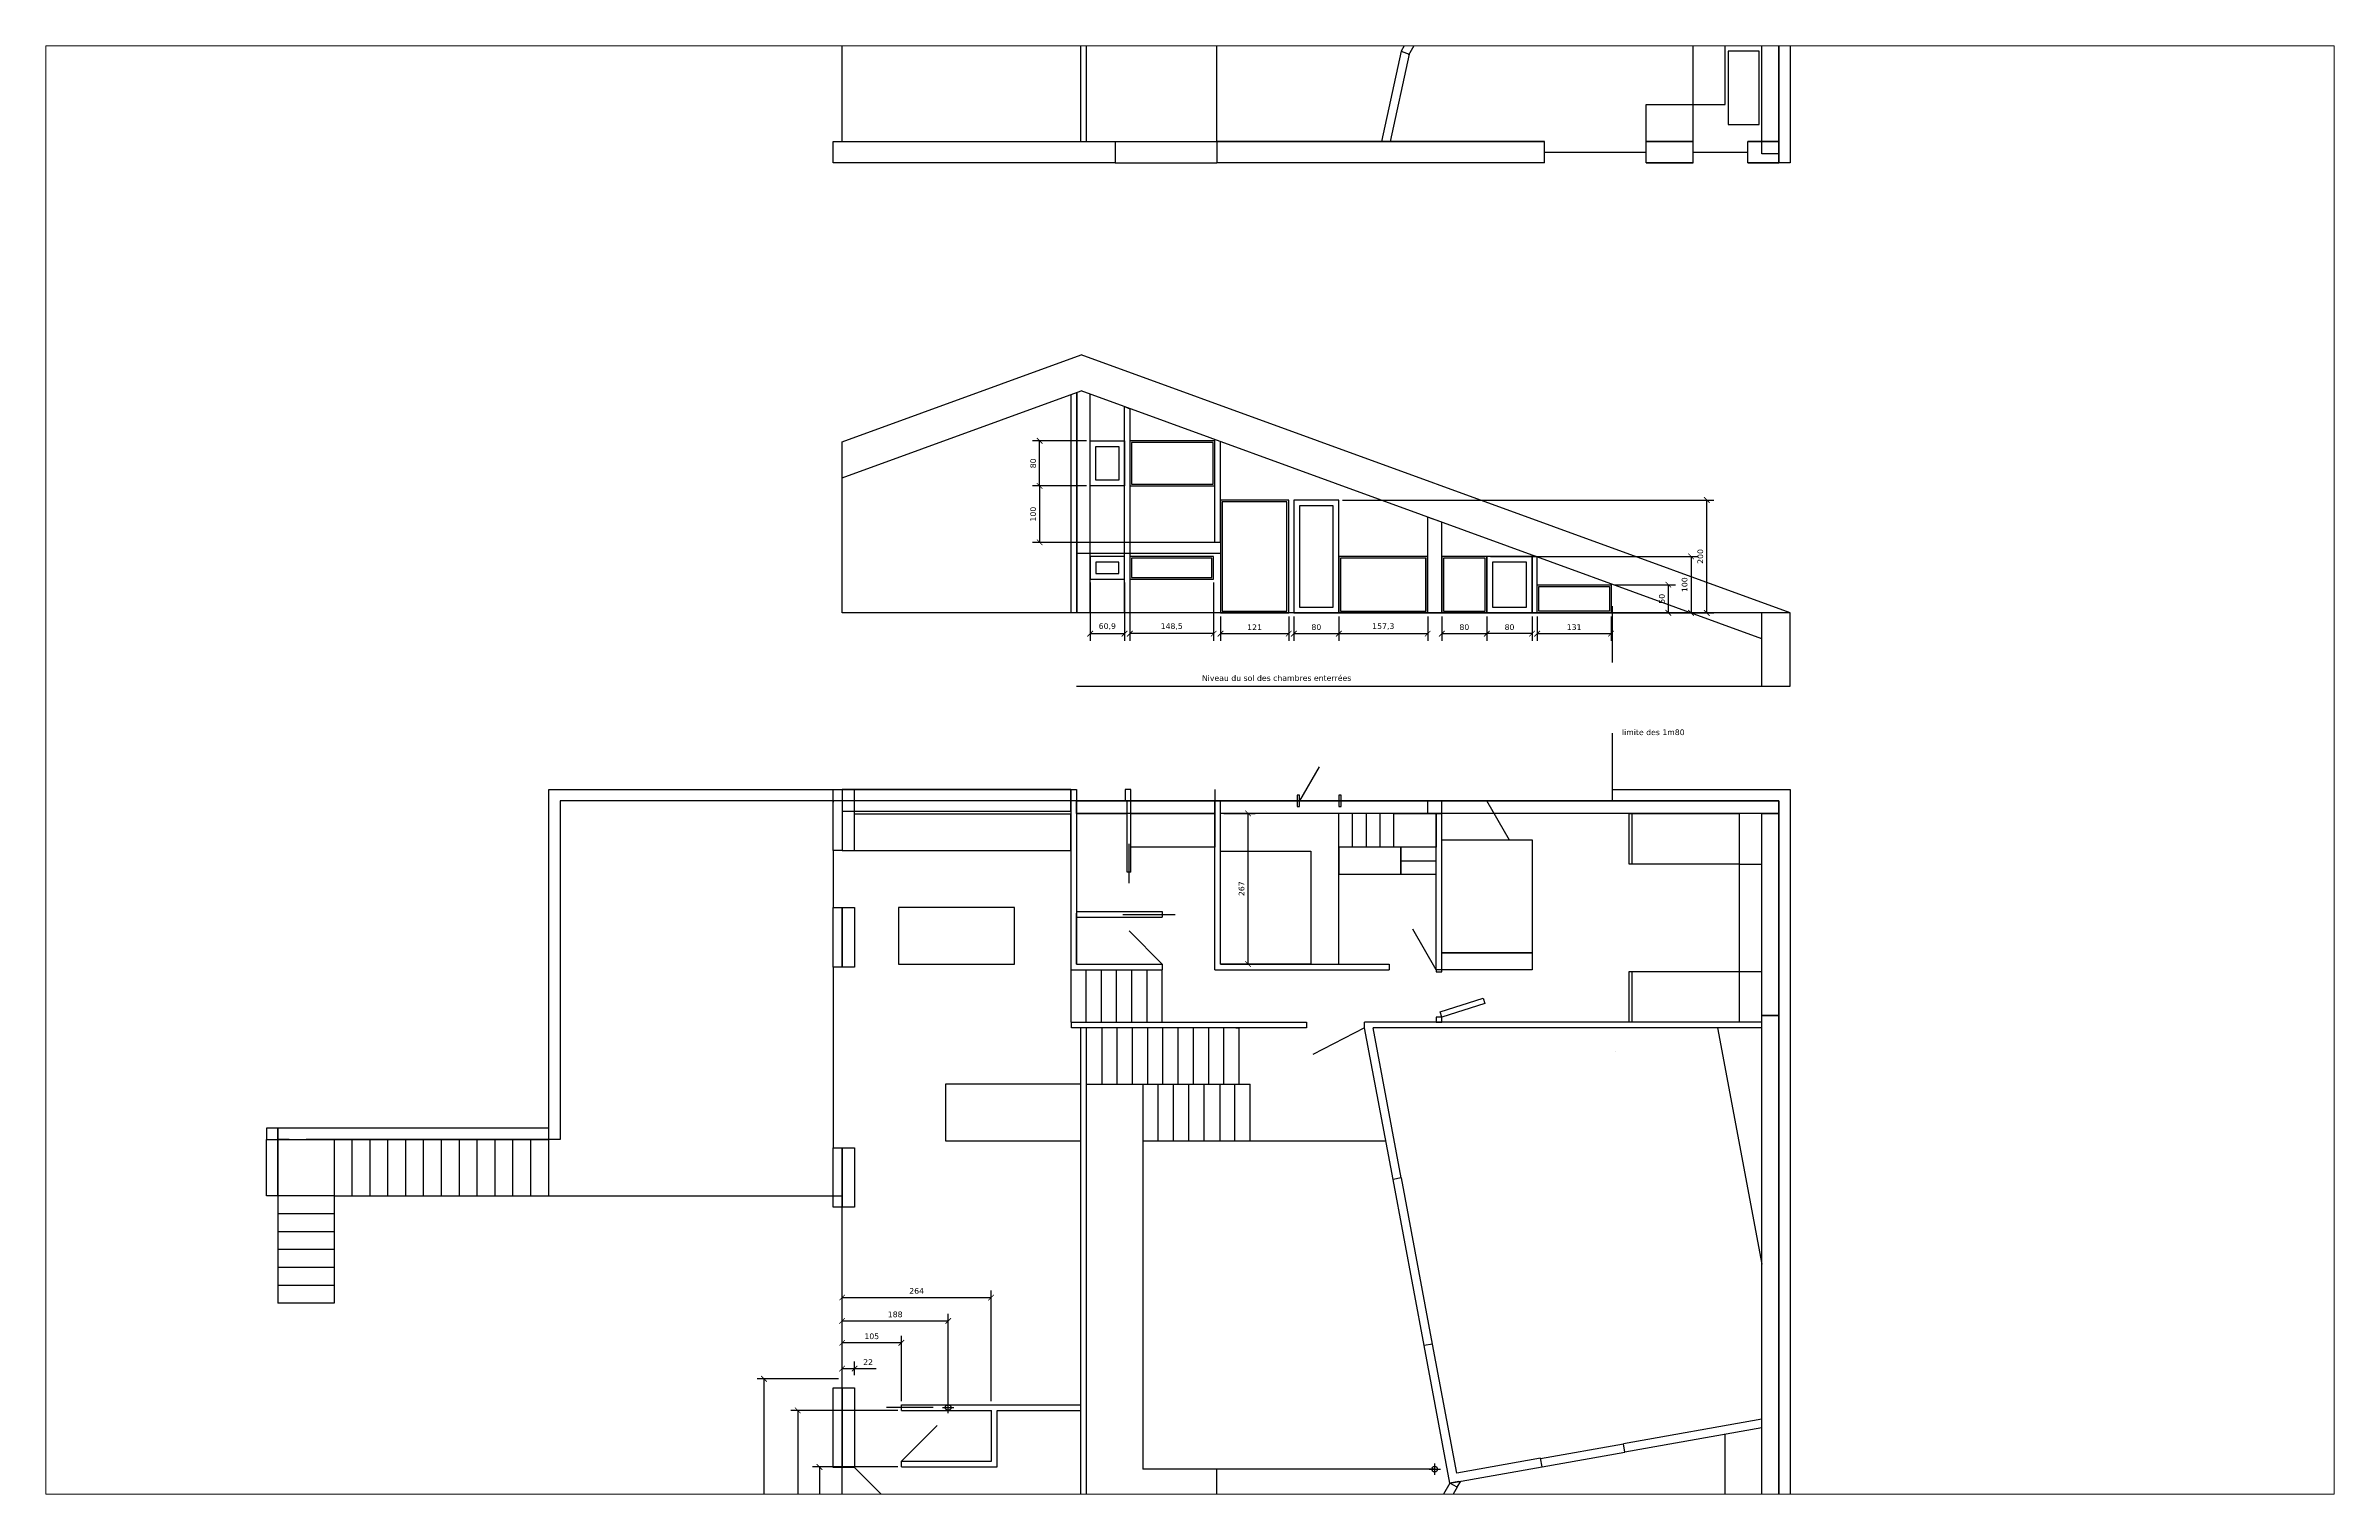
# Paper-space layout 'facade-ouest' of a CAD drawing. Header units: centimetres. Extents: x -73 to 333, y -23 to 233.
# The model-space entities are those that its viewports show. They can reach past a viewport. Long polylines and large blocks are cut down to what shows.
import ezdxf

# ---------------------------------------------------------------- set-up
doc = ezdxf.new("R2010")
doc.units = ezdxf.units.CM
doc.header["$PDMODE"] = 34
doc.header["$PDSIZE"] = 100
doc.linetypes.add('DOT2', pattern=[0.125, 0, -0.125])
for name, color, linetype in [('A-Roof', 2, 'Continuous'), ('A-terrasse-exterieur', 36, 'Continuous'), ('A-Wall', 30, 'Continuous'), ('AC-Calcul ratios', 4, 'Continuous'), ('Dimensions', 6, 'Continuous'), ('I-Cloison', 11, 'Continuous'), ('I-STAIRS', 44, 'Continuous'), ('IS-Ouate', 253, 'Continuous'), ('Isolant pourtour radier', 36, 'Continuous'), ('lignes-symbolique', 51, 'DOT2'), ('Mobilier PMR', 201, 'Continuous'), ('Mur de soutenement', 1, 'Continuous'), ('Portes', 3, 'Continuous'), ('Title Block', 250, 'Continuous')]:
    doc.layers.add(name, color=color, linetype=linetype)
doc.styles.add('Seb', font='Verdana.ttf')
doc.dimstyles.new('d', dxfattribs={"dimtxt": 1, "dimasz": 1, "dimexe": 1.25, "dimexo": 0.625, "dimtad": 1, "dimdec": 1, "dimlfac": 0.1, "dimtxsty": 'Seb', "dimblk": 'ARCHTICK', "dimblk1": 'ARCHTICK', "dimblk2": 'ARCHTICK', "dimcen": 2.5, "dimclrd": 256, "dimclre": 256, "dimadec": 0, "dimazin": 0, "dimtfac": 1, "dimtdec": 1, "dimtmove": 0, "dimatfit": 3, "dimldrblk": 'ARCHTICK', "dimfxl": 1, "dimlwd": -1, "dimlwe": -1, "dimarcsym": 0})

# ---------------------------------------------------------------- blocks, each defined once
blk = doc.blocks.new('_ArchTick')
at = {"color": 0, "linetype": 'ByBlock', "const_width": 0.15}
blk.add_lwpolyline([(-0.5, -0.5), (0.5, 0.5)], dxfattribs=at)
blk = doc.blocks.new('*D2772')
at = {"layer": 'Defpoints', "color": 0, "transparency": 16777216}
for p in [(750498, 79675), (751708, 79675), (751708, 79307)]:
    blk.add_point(p, dxfattribs=at)
at = {"layer": 'Dimensions', "transparency": 16777216}
for p, q in [((750498, 79612), (750498, 79182)), ((751708, 79612), (751708, 79182)), ((750498, 79307), (751708, 79307))]:
    blk.add_line(p, q, dxfattribs=at)
at = {"layer": 'Dimensions', "transparency": 16777216, "xscale": 100, "yscale": 100, "zscale": 100, "rotation": 180}
blk.add_blockref('_ArchTick', (750498, 79307), dxfattribs=at)
at = {"layer": 'Dimensions', "transparency": 16777216, "xscale": 100, "yscale": 100, "zscale": 100}
blk.add_blockref('_ArchTick', (751708, 79307), dxfattribs=at)
at = {"layer": 'Dimensions', "color": 0, "transparency": 16777216, "insert": (751103, 79420), "char_height": 100, "attachment_point": 5, "style": 'Seb'}
blk.add_mtext('121', dxfattribs=at)
blk = doc.blocks.new('*D2773')
at = {"layer": 'Defpoints', "color": 0, "transparency": 16777216}
for p in [(751798, 79675), (752598, 79675), (752598, 79307)]:
    blk.add_point(p, dxfattribs=at)
at = {"layer": 'Dimensions', "transparency": 16777216}
for p, q in [((751798, 79612), (751798, 79182)), ((752598, 79612), (752598, 79182)), ((751798, 79307), (752598, 79307))]:
    blk.add_line(p, q, dxfattribs=at)
at = {"layer": 'Dimensions', "transparency": 16777216, "xscale": 100, "yscale": 100, "zscale": 100, "rotation": 180}
blk.add_blockref('_ArchTick', (751798, 79307), dxfattribs=at)
at = {"layer": 'Dimensions', "transparency": 16777216, "xscale": 100, "yscale": 100, "zscale": 100}
blk.add_blockref('_ArchTick', (752598, 79307), dxfattribs=at)
at = {"layer": 'Dimensions', "color": 0, "transparency": 16777216, "insert": (752198, 79422), "char_height": 100, "attachment_point": 5, "style": 'Seb'}
blk.add_mtext('80', dxfattribs=at)
blk = doc.blocks.new('*D2774')
at = {"layer": 'Defpoints', "color": 0, "transparency": 16777216}
for p in [(752598, 79675), (754171, 79675), (754171, 79307)]:
    blk.add_point(p, dxfattribs=at)
at = {"layer": 'Dimensions', "transparency": 16777216}
for p, q in [((752598, 79612), (752598, 79182)), ((754171, 79612), (754171, 79182)), ((752598, 79307), (754171, 79307))]:
    blk.add_line(p, q, dxfattribs=at)
at = {"layer": 'Dimensions', "transparency": 16777216, "xscale": 100, "yscale": 100, "zscale": 100, "rotation": 180}
blk.add_blockref('_ArchTick', (752598, 79307), dxfattribs=at)
at = {"layer": 'Dimensions', "transparency": 16777216, "xscale": 100, "yscale": 100, "zscale": 100}
blk.add_blockref('_ArchTick', (754171, 79307), dxfattribs=at)
at = {"layer": 'Dimensions', "color": 0, "transparency": 16777216, "insert": (753384, 79433), "char_height": 100, "attachment_point": 5, "style": 'Seb'}
blk.add_mtext('157,3', dxfattribs=at)
blk = doc.blocks.new('*D2775')
at = {"layer": 'Defpoints', "color": 0, "transparency": 16777216}
for p in [(756111, 79675), (757421, 79675), (757421, 79307)]:
    blk.add_point(p, dxfattribs=at)
at = {"layer": 'Dimensions', "transparency": 16777216}
for p, q in [((756111, 79612), (756111, 79182)), ((757421, 79612), (757421, 79182)), ((756111, 79307), (757421, 79307))]:
    blk.add_line(p, q, dxfattribs=at)
at = {"layer": 'Dimensions', "transparency": 16777216, "xscale": 100, "yscale": 100, "zscale": 100, "rotation": 180}
blk.add_blockref('_ArchTick', (756111, 79307), dxfattribs=at)
at = {"layer": 'Dimensions', "transparency": 16777216, "xscale": 100, "yscale": 100, "zscale": 100}
blk.add_blockref('_ArchTick', (757421, 79307), dxfattribs=at)
at = {"layer": 'Dimensions', "color": 0, "transparency": 16777216, "insert": (756766, 79422), "char_height": 100, "attachment_point": 5, "style": 'Seb'}
blk.add_mtext('131', dxfattribs=at)
blk = doc.blocks.new('*D2776')
at = {"layer": 'Defpoints', "color": 0, "transparency": 16777216}
for p in [(752598, 81675), (759118, 81675), (752598, 79675)]:
    blk.add_point(p, dxfattribs=at)
at = {"layer": 'Dimensions', "transparency": 16777216}
for p, q in [((752660, 81675), (759243, 81675)), ((759118, 79675), (759118, 81675)), ((752660, 79675), (759243, 79675))]:
    blk.add_line(p, q, dxfattribs=at)
at = {"layer": 'Dimensions', "transparency": 16777216, "xscale": 100, "yscale": 100, "zscale": 100}
for p, rotation in [((759118, 81675), 90), ((759118, 79675), 270)]:
    blk.add_blockref('_ArchTick', p, dxfattribs=dict(at, rotation=rotation))
at = {"layer": 'Dimensions', "color": 0, "transparency": 16777216, "insert": (759003, 80675), "char_height": 100, "attachment_point": 5, "rotation": 90, "style": 'Seb'}
blk.add_mtext('200', dxfattribs=at)
blk = doc.blocks.new('*D2777')
at = {"layer": 'Defpoints', "color": 0, "transparency": 16777216}
for p in [(755221, 80675), (756021, 79675), (758839, 79675)]:
    blk.add_point(p, dxfattribs=at)
at = {"layer": 'Dimensions', "transparency": 16777216}
for p, q in [((755283, 80675), (758964, 80675)), ((758839, 80675), (758839, 79675)), ((756083, 79675), (758964, 79675))]:
    blk.add_line(p, q, dxfattribs=at)
at = {"layer": 'Dimensions', "transparency": 16777216, "xscale": 100, "yscale": 100, "zscale": 100}
for p, rotation in [((758839, 80675), 90), ((758839, 79675), 270)]:
    blk.add_blockref('_ArchTick', p, dxfattribs=dict(at, rotation=rotation))
at = {"layer": 'Dimensions', "color": 0, "transparency": 16777216, "insert": (758725, 80175), "char_height": 100, "attachment_point": 5, "rotation": 90, "style": 'Seb'}
blk.add_mtext('100', dxfattribs=at)
blk = doc.blocks.new('*D2778')
at = {"layer": 'Defpoints', "color": 0, "transparency": 16777216}
for p in [(757421, 80175), (757421, 79675), (758436, 79675)]:
    blk.add_point(p, dxfattribs=at)
at = {"layer": 'Dimensions', "transparency": 16777216}
for p, q in [((757483, 80175), (758561, 80175)), ((758436, 80175), (758436, 79675)), ((757483, 79675), (758561, 79675))]:
    blk.add_line(p, q, dxfattribs=at)
at = {"layer": 'Dimensions', "transparency": 16777216, "xscale": 100, "yscale": 100, "zscale": 100}
for p, rotation in [((758436, 80175), 90), ((758436, 79675), 270)]:
    blk.add_blockref('_ArchTick', p, dxfattribs=dict(at, rotation=rotation))
at = {"layer": 'Dimensions', "color": 0, "transparency": 16777216, "insert": (758322, 79925), "char_height": 100, "attachment_point": 5, "rotation": 90, "style": 'Seb'}
blk.add_mtext('50', dxfattribs=at)
blk = doc.blocks.new('*D2779')
at = {"layer": 'Defpoints', "color": 0, "transparency": 16777216}
for p in [(750498, 76123), (750988, 76123), (750498, 73453)]:
    blk.add_point(p, dxfattribs=at)
at = {"layer": 'Dimensions', "transparency": 16777216}
for p, q in [((750560, 76123), (751113, 76123)), ((750988, 73453), (750988, 76123)), ((750560, 73453), (751113, 73453))]:
    blk.add_line(p, q, dxfattribs=at)
at = {"layer": 'Dimensions', "transparency": 16777216, "xscale": 100, "yscale": 100, "zscale": 100}
for p, rotation in [((750988, 76123), 90), ((750988, 73453), 270)]:
    blk.add_blockref('_ArchTick', p, dxfattribs=dict(at, rotation=rotation))
at = {"layer": 'Dimensions', "color": 0, "transparency": 16777216, "insert": (750873, 74788), "char_height": 100, "attachment_point": 5, "rotation": 90, "style": 'Seb'}
blk.add_mtext('267', dxfattribs=at)
blk = doc.blocks.new('*D2780')
at = {"layer": 'Defpoints', "color": 0, "transparency": 16777216}
for p in [(748893, 80275), (750378, 80275), (748893, 79307)]:
    blk.add_point(p, dxfattribs=at)
at = {"layer": 'Dimensions', "transparency": 16777216}
for p, q in [((748893, 80212), (748893, 79182)), ((750378, 80212), (750378, 79182)), ((750378, 79307), (748893, 79307))]:
    blk.add_line(p, q, dxfattribs=at)
at = {"layer": 'Dimensions', "transparency": 16777216, "xscale": 100, "yscale": 100, "zscale": 100, "rotation": 180}
blk.add_blockref('_ArchTick', (748893, 79307), dxfattribs=at)
at = {"layer": 'Dimensions', "transparency": 16777216, "xscale": 100, "yscale": 100, "zscale": 100}
blk.add_blockref('_ArchTick', (750378, 79307), dxfattribs=at)
at = {"layer": 'Dimensions', "color": 0, "transparency": 16777216, "insert": (749635, 79433), "char_height": 100, "attachment_point": 5, "style": 'Seb'}
blk.add_mtext('148,5', dxfattribs=at)
blk = doc.blocks.new('*D2781')
at = {"layer": 'Defpoints', "color": 0, "transparency": 16777216}
for p in [(748189, 80275), (748798, 80275), (748798, 79307)]:
    blk.add_point(p, dxfattribs=at)
at = {"layer": 'Dimensions', "transparency": 16777216}
for p, q in [((748189, 80212), (748189, 79182)), ((748798, 80212), (748798, 79182)), ((748189, 79307), (748798, 79307))]:
    blk.add_line(p, q, dxfattribs=at)
at = {"layer": 'Dimensions', "transparency": 16777216, "xscale": 100, "yscale": 100, "zscale": 100, "rotation": 180}
blk.add_blockref('_ArchTick', (748189, 79307), dxfattribs=at)
at = {"layer": 'Dimensions', "transparency": 16777216, "xscale": 100, "yscale": 100, "zscale": 100}
blk.add_blockref('_ArchTick', (748798, 79307), dxfattribs=at)
at = {"layer": 'Dimensions', "color": 0, "transparency": 16777216, "insert": (748493, 79433), "char_height": 100, "attachment_point": 5, "style": 'Seb'}
blk.add_mtext('60,9', dxfattribs=at)
blk = doc.blocks.new('*D2782')
at = {"layer": 'Defpoints', "color": 0, "transparency": 16777216}
for p in [(755221, 79675), (756021, 79675), (755221, 79307)]:
    blk.add_point(p, dxfattribs=at)
at = {"layer": 'Dimensions', "transparency": 16777216}
for p, q in [((755221, 79612), (755221, 79182)), ((756021, 79612), (756021, 79182)), ((756021, 79307), (755221, 79307))]:
    blk.add_line(p, q, dxfattribs=at)
at = {"layer": 'Dimensions', "transparency": 16777216, "xscale": 100, "yscale": 100, "zscale": 100, "rotation": 180}
blk.add_blockref('_ArchTick', (755221, 79307), dxfattribs=at)
at = {"layer": 'Dimensions', "transparency": 16777216, "xscale": 100, "yscale": 100, "zscale": 100}
blk.add_blockref('_ArchTick', (756021, 79307), dxfattribs=at)
at = {"layer": 'Dimensions', "color": 0, "transparency": 16777216, "insert": (755621, 79422), "char_height": 100, "attachment_point": 5, "style": 'Seb'}
blk.add_mtext('80', dxfattribs=at)
blk = doc.blocks.new('*D2783')
at = {"layer": 'Defpoints', "color": 0, "transparency": 16777216}
for p in [(754421, 79675), (755221, 79675), (755221, 79307)]:
    blk.add_point(p, dxfattribs=at)
at = {"layer": 'Dimensions', "transparency": 16777216}
for p, q in [((754421, 79612), (754421, 79182)), ((755221, 79612), (755221, 79182)), ((754421, 79307), (755221, 79307))]:
    blk.add_line(p, q, dxfattribs=at)
at = {"layer": 'Dimensions', "transparency": 16777216, "xscale": 100, "yscale": 100, "zscale": 100, "rotation": 180}
blk.add_blockref('_ArchTick', (754421, 79307), dxfattribs=at)
at = {"layer": 'Dimensions', "transparency": 16777216, "xscale": 100, "yscale": 100, "zscale": 100}
blk.add_blockref('_ArchTick', (755221, 79307), dxfattribs=at)
at = {"layer": 'Dimensions', "color": 0, "transparency": 16777216, "insert": (754821, 79422), "char_height": 100, "attachment_point": 5, "style": 'Seb'}
blk.add_mtext('80', dxfattribs=at)
blk = doc.blocks.new('*D2784')
at = {"layer": 'Defpoints', "color": 0, "transparency": 16777216}
for p in [(748189, 81925), (747294, 80925), (748189, 80925)]:
    blk.add_point(p, dxfattribs=at)
at = {"layer": 'Dimensions', "transparency": 16777216}
for p, q in [((748126, 81925), (747169, 81925)), ((747294, 81925), (747294, 80925)), ((748126, 80925), (747169, 80925))]:
    blk.add_line(p, q, dxfattribs=at)
at = {"layer": 'Dimensions', "transparency": 16777216, "xscale": 100, "yscale": 100, "zscale": 100}
for p, rotation in [((747294, 81925), 90), ((747294, 80925), 270)]:
    blk.add_blockref('_ArchTick', p, dxfattribs=dict(at, rotation=rotation))
at = {"layer": 'Dimensions', "color": 0, "transparency": 16777216, "insert": (747179, 81425), "char_height": 100, "attachment_point": 5, "rotation": 90, "style": 'Seb'}
blk.add_mtext('100', dxfattribs=at)
blk = doc.blocks.new('*D2785')
at = {"layer": 'Defpoints', "color": 0, "transparency": 16777216}
for p in [(747294, 82725), (748189, 82725), (748189, 81925)]:
    blk.add_point(p, dxfattribs=at)
at = {"layer": 'Dimensions', "transparency": 16777216}
for p, q in [((748126, 82725), (747169, 82725)), ((747294, 81925), (747294, 82725)), ((748126, 81925), (747169, 81925))]:
    blk.add_line(p, q, dxfattribs=at)
at = {"layer": 'Dimensions', "transparency": 16777216, "xscale": 100, "yscale": 100, "zscale": 100}
for p, rotation in [((747294, 82725), 90), ((747294, 81925), 270)]:
    blk.add_blockref('_ArchTick', p, dxfattribs=dict(at, rotation=rotation))
at = {"layer": 'Dimensions', "color": 0, "transparency": 16777216, "insert": (747179, 82325), "char_height": 100, "attachment_point": 5, "rotation": 90, "style": 'Seb'}
blk.add_mtext('80', dxfattribs=at)
blk = doc.blocks.new('*D2797')
at = {"layer": 'Defpoints', "color": 0, "transparency": 16777216}
for p in [(743794, 66742), (743794, 65643), (744844, 65643)]:
    blk.add_point(p, dxfattribs=at)
at = {"layer": 'Dimensions', "transparency": 16777216}
for p, q in [((743794, 65706), (743794, 66867)), ((744844, 66742), (743794, 66742)), ((744844, 65706), (744844, 66867))]:
    blk.add_line(p, q, dxfattribs=at)
at = {"layer": 'Dimensions', "transparency": 16777216, "xscale": 100, "yscale": 100, "zscale": 100, "rotation": 180}
blk.add_blockref('_ArchTick', (743794, 66742), dxfattribs=at)
at = {"layer": 'Dimensions', "transparency": 16777216, "xscale": 100, "yscale": 100, "zscale": 100}
blk.add_blockref('_ArchTick', (744844, 66742), dxfattribs=at)
at = {"layer": 'Dimensions', "color": 0, "transparency": 16777216, "insert": (744319, 66857), "char_height": 100, "attachment_point": 5, "style": 'Seb'}
blk.add_mtext('105', dxfattribs=at)
blk = doc.blocks.new('*D2798')
at = {"layer": 'Defpoints', "color": 0, "transparency": 16777216}
for p in [(744014, 66286), (743794, 65943), (744014, 66103)]:
    blk.add_point(p, dxfattribs=at)
at = {"layer": 'Dimensions', "transparency": 16777216}
for p, q in [((743794, 66006), (743794, 66411)), ((743794, 66286), (744014, 66286)), ((744014, 66166), (744014, 66411)), ((744014, 66286), (744395, 66286))]:
    blk.add_line(p, q, dxfattribs=at)
at = {"layer": 'Dimensions', "transparency": 16777216, "xscale": 100, "yscale": 100, "zscale": 100, "rotation": 180}
blk.add_blockref('_ArchTick', (743794, 66286), dxfattribs=at)
at = {"layer": 'Dimensions', "transparency": 16777216, "xscale": 100, "yscale": 100, "zscale": 100}
blk.add_blockref('_ArchTick', (744014, 66286), dxfattribs=at)
at = {"layer": 'Dimensions', "color": 0, "transparency": 16777216, "insert": (744254, 66400), "char_height": 100, "attachment_point": 5, "style": 'Seb'}
blk.add_mtext('22', dxfattribs=at)
blk = doc.blocks.new('*D2799')
at = {"layer": 'Defpoints', "color": 0, "transparency": 16777216}
for p in [(745674, 67130), (743794, 65643), (745674, 65593)]:
    blk.add_point(p, dxfattribs=at)
at = {"layer": 'Dimensions', "transparency": 16777216}
for p, q in [((743794, 65706), (743794, 67255)), ((743794, 67130), (745674, 67130)), ((745674, 65656), (745674, 67255))]:
    blk.add_line(p, q, dxfattribs=at)
at = {"layer": 'Dimensions', "transparency": 16777216, "xscale": 100, "yscale": 100, "zscale": 100, "rotation": 180}
blk.add_blockref('_ArchTick', (743794, 67130), dxfattribs=at)
at = {"layer": 'Dimensions', "transparency": 16777216, "xscale": 100, "yscale": 100, "zscale": 100}
blk.add_blockref('_ArchTick', (745674, 67130), dxfattribs=at)
at = {"layer": 'Dimensions', "color": 0, "transparency": 16777216, "insert": (744734, 67245), "char_height": 100, "attachment_point": 5, "style": 'Seb'}
blk.add_mtext('188', dxfattribs=at)
blk = doc.blocks.new('*D2800')
at = {"layer": 'Defpoints', "color": 0, "transparency": 16777216}
for p in [(746434, 67545), (743794, 65643), (746434, 65643)]:
    blk.add_point(p, dxfattribs=at)
at = {"layer": 'Dimensions', "transparency": 16777216}
for p, q in [((743794, 65706), (743794, 67670)), ((743794, 67545), (746434, 67545)), ((746434, 65706), (746434, 67670))]:
    blk.add_line(p, q, dxfattribs=at)
at = {"layer": 'Dimensions', "transparency": 16777216, "xscale": 100, "yscale": 100, "zscale": 100, "rotation": 180}
blk.add_blockref('_ArchTick', (743794, 67545), dxfattribs=at)
at = {"layer": 'Dimensions', "transparency": 16777216, "xscale": 100, "yscale": 100, "zscale": 100}
blk.add_blockref('_ArchTick', (746434, 67545), dxfattribs=at)
at = {"layer": 'Dimensions', "color": 0, "transparency": 16777216, "insert": (745114, 67660), "char_height": 100, "attachment_point": 5, "style": 'Seb'}
blk.add_mtext('264', dxfattribs=at)
blk = doc.blocks.new('*D2801')
at = {"layer": 'Defpoints', "color": 0, "transparency": 16777216}
for p in [(742410, 66103), (743794, 66103), (743794, 60943)]:
    blk.add_point(p, dxfattribs=at)
at = {"layer": 'Dimensions', "transparency": 16777216}
for p, q in [((743731, 66103), (742285, 66103)), ((742410, 60943), (742410, 66103)), ((743731, 60943), (742285, 60943))]:
    blk.add_line(p, q, dxfattribs=at)
at = {"layer": 'Dimensions', "transparency": 16777216, "xscale": 100, "yscale": 100, "zscale": 100}
for p, rotation in [((742410, 66103), 90), ((742410, 60943), 270)]:
    blk.add_blockref('_ArchTick', p, dxfattribs=dict(at, rotation=rotation))
at = {"layer": 'Dimensions', "color": 0, "transparency": 16777216, "insert": (742295, 63523), "char_height": 100, "attachment_point": 5, "rotation": 90, "style": 'Seb'}
blk.add_mtext('516', dxfattribs=at)
blk = doc.blocks.new('*D2802')
at = {"layer": 'Defpoints', "color": 0, "transparency": 16777216}
for p in [(744844, 65543), (743008, 60943), (744844, 60943)]:
    blk.add_point(p, dxfattribs=at)
at = {"layer": 'Dimensions', "transparency": 16777216}
for p, q in [((744781, 65543), (742883, 65543)), ((743008, 65543), (743008, 60943)), ((744781, 60943), (742883, 60943))]:
    blk.add_line(p, q, dxfattribs=at)
at = {"layer": 'Dimensions', "transparency": 16777216, "xscale": 100, "yscale": 100, "zscale": 100}
for p, rotation in [((743008, 65543), 90), ((743008, 60943), 270)]:
    blk.add_blockref('_ArchTick', p, dxfattribs=dict(at, rotation=rotation))
at = {"layer": 'Dimensions', "color": 0, "transparency": 16777216, "insert": (742893, 63243), "char_height": 100, "attachment_point": 5, "rotation": 90, "style": 'Seb'}
blk.add_mtext('460', dxfattribs=at)
blk = doc.blocks.new('*D2803')
at = {"layer": 'Defpoints', "color": 0, "transparency": 16777216}
for p in [(744844, 64543), (743392, 60943), (744844, 60943)]:
    blk.add_point(p, dxfattribs=at)
at = {"layer": 'Dimensions', "transparency": 16777216}
for p, q in [((744781, 64543), (743267, 64543)), ((743392, 64543), (743392, 60943)), ((744781, 60943), (743267, 60943))]:
    blk.add_line(p, q, dxfattribs=at)
at = {"layer": 'Dimensions', "transparency": 16777216, "xscale": 100, "yscale": 100, "zscale": 100}
for p, rotation in [((743392, 64543), 90), ((743392, 60943), 270)]:
    blk.add_blockref('_ArchTick', p, dxfattribs=dict(at, rotation=rotation))
at = {"layer": 'Dimensions', "color": 0, "transparency": 16777216, "insert": (743277, 62743), "char_height": 100, "attachment_point": 5, "rotation": 90, "style": 'Seb'}
blk.add_mtext('360', dxfattribs=at)

msp = doc.modelspace()

# ---------------------------------------------------------------- linework, layer by layer
at = {"layer": 'A-Roof'}
for p, q in [((743793.72, 82703.69), (748032.51, 84246.48)), ((760593.72, 79674.58), (748032.51, 84246.48)), ((743793.72, 82065.19), (748032.51, 83607.98)), ((760093.72, 79218.05), (748032.51, 83607.98)), ((743793.72, 79674.58), (743793.72, 82703.69)), ((760593.72, 79674.58), (743793.72, 79674.58))]:
    msp.add_line(p, q, dxfattribs=at)
at = {"layer": 'A-terrasse-exterieur'}
msp.add_line((738593.72, 69343.39), (743793.72, 69343.39), dxfattribs=at)
at = {"layer": 'A-Wall'}
for p, q in [((743633.72, 87650.11), (743633.72, 88030.11)), ((743633.72, 88030.11), (748633.72, 88030.11)), ((748633.72, 88030.11), (748633.72, 87650.11)), ((750433.72, 88030.11), (756243.72, 88030.11)), ((750433.72, 88030.11), (750433.72, 87650.11)), ((756243.72, 87650.11), (756243.72, 88030.11)), ((758043.72, 88030.11), (758878.72, 88030.11)), ((758043.72, 87650.11), (758043.72, 88030.11)), ((758878.72, 87650.11), (758878.72, 88030.11)), ((759843.72, 88030.11), (760393.72, 88030.11)), ((759843.72, 87650.11), (759843.72, 88030.11)), ((760393.72, 88030.11), (760393.72, 87650.11)), ((748633.72, 87650.11), (743633.72, 87650.11)), ((756243.72, 87650.11), (750433.72, 87650.11)), ((758878.72, 87650.11), (758043.72, 87650.11)), ((760393.72, 87650.11), (759843.72, 87650.11))]:
    msp.add_line(p, q, dxfattribs=at)
for points in [[(756243.72, 88030.11), (750433.72, 88030.11)], [(758878.72, 88030.11), (758043.72, 88030.11)], [(759843.72, 87650.11), (760393.72, 87650.11), (760393.72, 88030.11), (759843.72, 88030.11)], [(758043.72, 87650.11), (758878.72, 87650.11)], [(743793.72, 75463.39), (743633.72, 75463.39), (743633.72, 76543.39), (743793.72, 76543.39), (743793.72, 75463.39)], [(743793.72, 64533.39), (743633.72, 64533.39), (743633.72, 65943.39), (743793.72, 65943.39), (743793.72, 64543.39)]]:
    msp.add_lwpolyline(points, dxfattribs=at)
for points in [[(743793.72, 76543.39), (743793.72, 76163.39), (747847.51, 76163.39), (747847.51, 76543.39)], [(743633.72, 74453.39), (743793.72, 74453.39), (743793.72, 73398.39), (743633.72, 73398.39)], [(743793.72, 69143.39), (743633.72, 69143.39), (743633.72, 70198.39), (743793.72, 70198.39)]]:
    msp.add_lwpolyline(points, close=True, dxfattribs=at)
at = {"layer": 'AC-Calcul ratios'}
for p, q in [((753701.49, 89630.09), (753354.45, 88030.11)), ((753843.11, 89575.39), (753507.94, 88030.11)), ((753701.49, 89630.09), (753843.11, 89575.39)), ((753354.45, 88030.11), (753507.94, 88030.11)), ((753556.84, 69637.93), (753053.96, 72323.39)), ((753703.19, 69663.73), (753203.6, 72323.39)), ((753703.19, 69663.73), (753556.84, 69637.93)), ((754256.57, 66717.74), (754108.56, 66691.64)), ((754564.31, 64257.82), (754108.56, 66691.64)), ((754685.7, 64433.2), (754256.57, 66717.74)), ((760093.72, 65386.78), (757639.28, 64954)), ((757665.61, 64804.66), (757639.28, 64954)), ((760093.72, 65234.47), (757665.45, 64805.57)), ((754564.31, 64257.82), (756199.1, 64546.08)), ((756172.76, 64695.41), (754685.7, 64433.2)), ((756199.1, 64546.08), (756172.76, 64695.41)), ((754721.88, 64285.65), (754564.31, 64257.82)), ((754694.22, 64182.82), (754564.31, 64257.82)), ((754694.22, 64182.82), (754757.15, 64291.82))]:
    msp.add_line(p, q, dxfattribs=at)
msp.add_lwpolyline([(759308.22, 72323.39), (760093.72, 68136.66)], dxfattribs=at)
at = {"layer": 'I-Cloison'}
for p, q in [((748023.72, 88030.11), (748023.72, 99190.11)), ((748123.72, 88030.11), (748123.72, 99190.11)), ((748023.72, 88030.11), (748023.72, 92200.11)), ((747947.51, 83577.04), (747947.51, 79674.58)), ((747847.51, 83540.64), (747847.51, 79674.58)), ((750397.51, 80924.58), (750397.51, 82747.19)), ((750497.51, 80924.58), (750497.51, 82710.79)), ((750497.51, 80924.58), (747947.51, 80924.58)), ((750497.51, 80724.58), (747947.51, 80724.58)), ((760093.72, 78374.58), (760093.72, 79674.58)), ((760593.72, 78374.58), (760593.72, 79674.58)), ((747947.51, 78374.58), (760593.72, 78374.58)), ((743793.72, 76543.39), (743793.72, 75463.39)), ((744013.72, 75463.39), (744013.72, 76543.39)), ((747847.51, 76543.39), (747847.51, 76108.39)), ((747847.51, 76343.39), (747847.51, 73353.39)), ((747947.51, 76343.39), (747847.51, 76343.39)), ((747947.51, 76543.39), (747947.51, 76343.39)), ((747947.51, 76343.39), (747947.51, 73453.39)), ((748847.51, 75083.39), (748847.51, 76343.39)), ((748907.51, 75083.39), (748907.51, 76343.39)), ((750397.51, 73353.39), (750397.51, 76343.39)), ((750497.51, 73453.39), (750497.51, 76343.39)), ((754403.32, 76343.39), (754623.32, 76343.39)), ((747947.51, 76123.39), (747947.51, 74283.39)), ((747947.51, 76123.39), (748847.51, 76123.39)), ((752597.51, 73453.39), (752597.51, 76123.39)), ((753797.51, 76123.39), (752597.51, 76123.39)), ((754320.72, 73353.39), (754320.72, 76123.39)), ((754420.72, 73353.39), (754420.72, 76123.39)), ((757743.72, 75223.39), (757743.72, 76123.39)), ((757743.72, 76123.39), (757793.72, 76123.39)), ((759693.72, 76123.39), (759693.72, 72423.39)), ((743793.72, 75463.39), (744013.72, 75463.39)), ((748907.51, 75083.39), (748847.51, 75083.39)), ((757793.72, 75223.39), (757743.72, 75223.39)), ((759693.72, 75223.39), (760093.72, 75223.39)), ((747947.51, 74383.39), (749467.51, 74383.39)), ((747947.51, 73453.39), (747947.51, 74353.39)), ((747947.51, 74283.39), (749467.51, 74283.39)), ((749467.51, 74383.39), (749467.51, 74283.39)), ((747947.51, 73453.39), (749467.51, 73453.39)), ((749467.51, 73453.39), (749467.51, 73353.39)), ((750497.51, 73453.39), (751097.51, 73453.39)), ((750497.51, 73453.39), (753490.72, 73453.39)), ((753490.72, 73453.39), (753490.72, 73353.39)), ((747847.51, 73353.39), (749467.51, 73353.39)), ((750397.51, 73353.39), (753490.72, 73353.39)), ((754420.72, 73353.39), (754320.72, 73353.39)), ((757743.72, 72423.39), (757743.72, 73323.39)), ((757743.72, 73323.39), (757793.72, 73323.39)), ((759693.72, 73323.39), (760093.72, 73323.39)), ((747856.38, 72323.39), (747856.38, 72423.39)), ((752023.96, 72323.39), (747856.38, 72323.39)), ((748023.72, 61163.39), (748023.72, 72323.39)), ((748123.72, 61163.39), (748123.72, 72323.39)), ((752023.96, 72423.39), (752023.96, 72323.39)), ((760093.72, 72423.39), (753053.96, 72423.39)), ((753053.96, 72323.39), (753053.96, 72423.39)), ((760093.72, 72323.39), (753203.6, 72323.39)), ((757793.72, 72423.39), (757743.72, 72423.39)), ((757493.72, 71908.44), (757493.72, 71908.44)), ((744843.72, 65643.39), (748023.72, 65643.39)), ((744843.72, 65543.39), (744843.72, 65643.39)), ((744843.72, 65543.39), (746443.72, 65543.39)), ((746443.72, 64643.39), (746443.72, 65543.39)), ((746543.72, 65543.39), (748023.72, 65543.39)), ((746543.72, 64543.39), (746543.72, 65543.39)), ((748023.72, 61163.39), (748023.72, 65333.39)), ((744843.72, 64643.39), (746443.72, 64643.39)), ((744843.72, 64543.39), (744843.72, 64643.39)), ((744843.72, 64543.39), (746543.72, 64543.39))]:
    msp.add_line(p, q, dxfattribs=at)
for points in [[(750397.51, 76123.39), (750397.51, 75523.39), (748907.51, 75523.39), (748907.51, 76123.39), (750397.51, 76123.39)], [(747847.51, 72423.39), (752023.96, 72423.39)]]:
    msp.add_lwpolyline(points, dxfattribs=at)
for points in [[(757793.72, 76123.39), (759693.72, 76123.39), (759693.72, 75223.39), (757793.72, 75223.39)], [(752097.51, 75453.39), (752097.51, 73453.39), (750497.51, 73453.39), (750497.51, 75453.39)], [(752597.51, 75043.39), (753697.51, 75043.39), (753697.51, 75523.39), (752597.51, 75523.39)], [(756020.72, 75653.39), (756020.72, 73653.39), (754420.72, 73653.39), (754420.72, 75653.39)], [(743793.72, 74453.39), (744013.72, 74453.39), (744013.72, 73398.39), (743793.72, 73398.39)], [(754420.72, 73353.39), (754420.72, 73653.39), (756020.72, 73653.39), (756020.72, 73353.39)], [(754320.72, 73353.39), (754320.72, 73313.39), (754420.72, 73313.39), (754420.72, 73353.39)], [(757793.72, 73323.39), (759693.72, 73323.39), (759693.72, 72423.39), (757793.72, 72423.39)], [(754320.72, 72513.39), (754320.72, 72423.39), (754420.72, 72423.39), (754420.72, 72513.39)], [(743793.72, 70198.39), (744013.72, 70198.39), (744013.72, 69143.39), (743793.72, 69143.39)], [(744013.72, 64533.39), (743793.72, 64533.39), (743793.72, 65943.39), (744013.72, 65943.39)]]:
    msp.add_lwpolyline(points, close=True, dxfattribs=at)
at = {"layer": 'I-STAIRS'}
for p, q in [((758878.72, 87840.11), (758878.72, 92015.11)), ((750433.72, 88030.11), (750433.72, 91370.11)), ((747958.72, 79674.58), (747958.72, 83581.12)), ((748188.72, 79674.58), (748188.72, 83551.12)), ((760593.72, 79674.58), (748073.72, 79674.58)), ((752597.51, 75523.39), (752597.51, 76123.39)), ((753570.72, 76123.39), (752597.51, 76123.39)), ((752840.81, 75523.39), (752840.81, 76123.39)), ((753084.12, 75523.39), (753084.12, 76123.39)), ((753327.42, 75523.39), (753327.42, 76123.39)), ((753570.72, 75523.39), (752597.51, 75523.39)), ((753697.51, 75283.39), (754320.72, 75283.39)), ((748117.51, 72423.39), (748117.51, 73353.39)), ((748387.51, 72423.39), (748387.51, 73353.39)), ((748657.51, 72423.39), (748657.51, 73353.39)), ((748927.51, 72423.39), (748927.51, 73353.39)), ((749197.51, 72423.39), (749197.51, 73353.39)), ((749467.51, 72423.39), (749467.51, 73353.39)), ((748883.72, 72323.39), (748123.72, 72323.39)), ((748393.72, 72323.39), (748393.72, 71323.39)), ((748663.72, 72323.39), (748663.72, 71323.39)), ((749153.72, 72323.39), (748883.72, 72323.39)), ((748933.72, 72323.39), (748933.72, 71323.39)), ((749423.72, 72323.39), (749153.72, 72323.39)), ((749203.72, 72323.39), (749203.72, 71323.39)), ((749693.72, 72323.39), (749423.72, 72323.39)), ((749473.72, 72323.39), (749473.72, 71323.39)), ((749963.72, 72323.39), (749693.72, 72323.39)), ((749743.72, 72323.39), (749743.72, 71323.39)), ((750233.72, 72323.39), (749963.72, 72323.39)), ((750013.72, 72323.39), (750013.72, 71323.39)), ((750503.72, 72323.39), (750233.72, 72323.39)), ((750283.72, 72323.39), (750283.72, 71323.39)), ((750773.72, 72323.39), (750503.72, 72323.39)), ((750773.73, 72323.39), (750503.73, 72323.39)), ((750553.73, 72323.39), (750553.72, 71323.39)), ((750773.72, 72323.39), (750823.72, 72323.39)), ((750823.72, 72323.39), (750823.72, 71323.39)), ((754763.32, 72323.39), (754763.32, 72323.39)), ((755333.32, 72323.39), (755333.32, 72323.39)), ((748123.72, 71323.39), (751023.72, 71323.39)), ((749123.73, 71323.39), (749123.72, 70323.39)), ((749395.15, 70323.39), (749395.15, 71323.39)), ((749666.58, 70323.39), (749666.58, 71323.39)), ((749727.51, 71323.39), (749727.51, 71323.39)), ((749938.01, 70323.39), (749938.01, 71323.39)), ((750209.44, 70323.39), (750209.44, 71323.39)), ((750493.73, 70323.39), (750493.73, 71323.39)), ((750752.3, 70323.39), (750752.3, 71323.39)), ((751023.72, 70323.39), (751023.72, 71323.39)), ((738593.72, 70343.39), (734293.72, 70343.39)), ((735110.39, 69343.39), (735110.39, 70343.39)), ((735427.06, 69343.39), (735427.06, 70343.39)), ((735743.72, 69343.39), (735743.72, 70343.39)), ((736060.39, 69343.39), (736060.39, 70343.39)), ((736377.06, 69343.39), (736377.06, 70343.39)), ((736693.72, 69343.39), (736693.72, 70343.39)), ((737010.39, 69343.39), (737010.39, 70343.39)), ((737327.06, 69343.39), (737327.06, 70343.39)), ((737643.72, 69343.39), (737643.72, 70343.39)), ((737960.39, 69343.39), (737960.39, 70343.39)), ((738277.06, 69343.39), (738277.06, 70343.39)), ((738593.72, 69343.39), (738593.72, 70343.39)), ((749123.72, 70323.39), (753428.48, 70323.39)), ((749123.72, 70323.39), (749123.72, 64503.39)), ((750293.73, 70323.39), (750293.73, 70323.39)), ((733793.72, 69343.39), (733793.72, 67443.39)), ((734793.72, 69026.72), (733793.72, 69026.72)), ((734793.72, 69343.39), (738593.72, 69343.39)), ((734793.72, 69343.39), (734793.72, 67443.39)), ((734793.72, 68710.05), (733793.72, 68710.05)), ((734793.72, 68393.39), (733793.72, 68393.39)), ((734793.72, 68076.72), (733793.72, 68076.72)), ((734793.72, 67760.05), (733793.72, 67760.05)), ((734793.72, 67443.39), (733793.72, 67443.39)), ((754295.72, 64503.39), (749123.72, 64503.39)), ((750433.72, 61163.39), (750433.72, 64503.39))]:
    msp.add_line(p, q, dxfattribs=at)
msp.add_lwpolyline([(748797.51, 83329.54), (748892.51, 83293.14), (748892.51, 79674.58), (748797.51, 79674.58), (748797.51, 83329.54)], dxfattribs=at)
for points in [[(754170.72, 81373.85), (754170.72, 79674.58), (754420.72, 79674.58), (754420.72, 81282.86)], [(756020.72, 80700.5), (756020.72, 79674.58), (756110.72, 79674.58), (756110.72, 80667.75)], [(751897.51, 76343.39), (751897.51, 76443.39), (751857.51, 76443.39), (751857.51, 76243.39), (751897.51, 76243.39)], [(752637.51, 76343.39), (752637.51, 76443.39), (752597.51, 76443.39), (752597.51, 76243.39), (752637.51, 76243.39)], [(754420.72, 76123.39), (754420.72, 76343.39), (754170.72, 76343.39), (754170.72, 76123.39)], [(754320.72, 76123.39), (754320.72, 75523.39), (753570.72, 75523.39), (753570.72, 76123.39)], [(753697.51, 75523.39), (753697.51, 75043.39), (754320.72, 75043.39), (754320.72, 75523.39)], [(733793.72, 70343.39), (734793.72, 70343.39), (734793.72, 69343.39), (733793.72, 69343.39)]]:
    msp.add_lwpolyline(points, close=True, dxfattribs=at)
at = {"layer": 'IS-Ouate'}
for points in [[(747947.51, 76343.39), (750397.51, 76343.39), (750397.51, 76123.39), (747947.51, 76123.39), (747947.51, 76343.39)], [(750377.51, 76343.39), (760393.72, 76343.39), (760393.72, 76123.39), (750497.51, 76123.39), (750497.51, 76343.39)], [(760393.72, 72543.39), (760093.72, 72543.39), (760093.72, 76123.39), (760393.72, 76123.39), (760393.72, 72543.39)]]:
    msp.add_lwpolyline(points, dxfattribs=at)
at = {"layer": 'Isolant pourtour radier'}
for points in [[(760393.72, 87810.11), (760093.72, 87810.11), (760093.72, 99410.11), (760393.72, 99410.11)], [(760393.72, 60943.39), (760093.72, 60943.39), (760093.72, 72543.39), (760393.72, 72543.39)]]:
    msp.add_lwpolyline(points, close=True, dxfattribs=at)
at = {"layer": 'lignes-symbolique'}
msp.add_line((757446.47, 76543.39), (757446.47, 80174.58), dxfattribs=at)
at = {"layer": 'Mobilier PMR'}
for p, q in [((759443.72, 88680.11), (759443.72, 91986.38)), ((758043.72, 88030.11), (758043.72, 88680.11)), ((758043.72, 88680.11), (759443.72, 88680.11)), ((759443.72, 61813.39), (759443.72, 65119.66))]:
    msp.add_line(p, q, dxfattribs=at)
at = {"layer": 'Mur de soutenement'}
for p, q in [((743633.72, 76343.39), (743633.72, 76323.39)), ((747947.51, 76543.39), (747947.51, 76343.39)), ((750397.51, 76543.39), (750397.51, 76343.39)), ((757446.47, 76343.39), (757446.47, 76543.39)), ((738593.72, 70543.39), (733793.72, 70543.39)), ((733793.72, 70543.39), (733793.72, 70343.39)), ((733793.72, 70343.39), (738593.72, 70343.39)), ((733993.72, 70343.39), (733793.72, 70343.39))]:
    msp.add_line(p, q, dxfattribs=at)
for points in [[(760393.72, 103410.11), (760593.72, 103410.11), (760593.72, 87650.11), (760393.72, 87650.11), (760393.72, 103210.11)], [(738593.72, 76343.39), (738593.72, 76543.39), (747947.51, 76543.39)], [(738793.72, 76343.39), (738793.72, 70343.39), (738593.72, 70343.39), (738593.72, 76543.39), (738793.72, 76543.39)], [(760393.72, 76343.39), (738793.72, 76343.39)], [(753833.32, 76343.39), (756133.32, 76343.39)], [(757446.47, 76543.39), (760593.72, 76543.39), (760593.72, 76343.39)], [(760393.72, 76543.39), (760593.72, 76543.39), (760593.72, 60783.39), (760393.72, 60783.39), (760393.72, 76343.39)]]:
    msp.add_lwpolyline(points, dxfattribs=at)
for points in [[(748907.51, 76343.39), (748907.51, 76543.39), (748807.51, 76543.39), (748807.51, 76343.39)], [(733593.72, 70343.39), (733793.72, 70343.39), (733793.72, 70543.39), (733593.72, 70543.39)], [(733593.72, 70343.39), (733793.72, 70343.39), (733793.72, 69343.39), (733593.72, 69343.39)]]:
    msp.add_lwpolyline(points, close=True, dxfattribs=at)
at = {"layer": 'Portes'}
for p, q in [((743793.72, 88030.11), (743793.72, 91410.11)), ((754564.31, 91124.54), (753701.49, 89630.09)), ((754694.22, 91049.54), (753831.4, 89555.09)), ((748633.72, 88030.11), (750433.72, 88030.11)), ((748633.72, 87650.11), (750433.72, 87650.11)), ((756243.72, 87840.11), (758043.72, 87840.11)), ((758878.72, 87840.11), (759843.72, 87840.11)), ((752247.51, 76949.6), (751897.51, 76343.39)), ((747947.51, 76343.39), (750397.51, 76343.39)), ((750497.51, 76343.39), (751857.51, 76343.39)), ((752637.51, 76343.39), (754170.72, 76343.39)), ((755220.72, 76343.39), (754420.72, 76343.39)), ((755620.72, 75650.57), (755220.72, 76343.39)), ((756020.72, 76343.39), (757446.47, 76343.39)), ((743633.72, 75463.39), (743633.72, 74453.39)), ((748877.51, 75583.39), (748877.51, 74883.39)), ((748767.51, 74333.39), (749697.51, 74333.39)), ((749467.51, 73453.39), (748880.61, 74040.28)), ((754320.72, 73353.39), (753905.72, 74072.19)), ((743633.72, 73398.39), (743633.72, 70198.39)), ((747847.51, 73353.39), (747847.51, 72423.39)), ((753053.96, 72323.39), (752137.99, 71852.32)), ((743793.72, 65943.39), (743793.72, 69483.39)), ((754108.56, 66691.64), (753556.84, 69637.93)), ((754255.99, 66719.25), (753704.27, 69665.54)), ((745409.57, 65593.39), (744579.57, 65593.39)), ((744843.72, 64643.39), (745480.12, 65279.78)), ((756173.05, 64693.8), (757639.56, 64952.38)), ((743793.72, 61163.39), (743793.72, 64533.39)), ((744013.72, 64533.39), (744600.62, 63946.49)), ((756199.1, 64546.08), (757665.61, 64804.66)), ((754564.31, 64257.82), (753701.49, 62763.37)), ((754694.22, 64182.82), (753831.4, 62688.37))]:
    msp.add_line(p, q, dxfattribs=at)
for points in [[(759493.72, 88330.11), (760043.72, 88330.11), (760043.72, 89630.11), (759493.72, 89630.11)], [(748797.51, 81924.58), (748188.72, 81924.58), (748188.72, 82724.58), (748797.51, 82724.58)], [(748697.51, 82024.58), (748288.72, 82024.58), (748288.72, 82624.58), (748697.51, 82624.58)], [(748892.51, 81924.58), (750397.51, 81924.58), (750397.51, 82724.58), (748892.51, 82724.58)], [(748922.51, 81954.58), (750367.51, 81954.58), (750367.51, 82694.58), (748922.51, 82694.58)], [(750497.51, 79674.58), (751707.51, 79674.58), (751707.51, 81674.58), (750497.51, 81674.58)], [(750527.51, 79704.58), (751677.51, 79704.58), (751677.51, 81644.58), (750527.51, 81644.58)], [(751797.51, 79674.58), (752597.51, 79674.58), (752597.51, 81674.58), (751797.51, 81674.58)], [(751897.51, 79774.58), (752497.51, 79774.58), (752497.51, 81574.58), (751897.51, 81574.58)], [(748797.51, 80274.58), (748797.51, 80674.58), (748188.72, 80674.58), (748188.72, 80274.58)], [(748697.51, 80374.58), (748697.51, 80574.58), (748288.72, 80574.58), (748288.72, 80374.58)], [(750377.51, 80274.58), (750377.51, 80674.58), (748892.51, 80674.58), (748892.51, 80274.58)], [(750347.51, 80304.58), (750347.51, 80644.58), (748922.51, 80644.58), (748922.51, 80304.58)], [(754170.72, 79674.58), (754170.72, 80674.58), (752597.51, 80674.58), (752597.51, 79674.58)], [(754140.72, 79704.58), (754140.72, 80644.58), (752627.51, 80644.58), (752627.51, 79704.58)], [(754420.72, 79674.58), (755220.72, 79674.58), (755220.72, 80674.58), (754420.72, 80674.58)], [(754450.72, 79704.58), (755190.72, 79704.58), (755190.72, 80644.58), (754450.72, 80644.58)], [(755220.72, 79674.58), (756020.72, 79674.58), (756020.72, 80674.58), (755220.72, 80674.58)], [(755320.72, 79774.58), (755920.72, 79774.58), (755920.72, 80574.58), (755320.72, 80574.58)], [(756110.72, 79674.58), (756110.72, 80174.58), (757420.72, 80174.58), (757420.72, 79674.58)], [(756140.72, 79704.58), (756140.72, 80144.58), (757390.72, 80144.58), (757390.72, 79704.58)], [(746847.51, 74453.39), (744793.72, 74453.39), (744793.72, 73453.39), (746847.51, 73453.39)], [(754390.48, 72608.7), (755153, 72850.7), (755183.25, 72755.38), (754420.72, 72513.39)]]:
    msp.add_lwpolyline(points, close=True, dxfattribs=at)
for points in [[(744013.72, 75463.39), (747847.51, 75463.39), (747847.51, 76108.39), (744013.72, 76108.39)], [(748023.72, 71323.39), (745623.72, 71323.39), (745623.72, 70323.39), (748023.72, 70323.39), (748023.72, 71323.39)]]:
    msp.add_lwpolyline(points, dxfattribs=at)
for p in [(745673.72, 65593.39), (754295.72, 64503.39)]:
    msp.add_point(p, dxfattribs=at)

# ---------------------------------------------------------------- texts
at = {"layer": 'I-Cloison', "char_height": 100, "attachment_point": 1, "style": 'Seb'}
for s, width, insert in [('Niveau du sol des chambres enterrées', 4100.714, (750169.9, 78571.21)), ('limite des 1m80', 1794.4781, (757613.64, 77610.04))]:
    msp.add_mtext_dynamic_manual_height_columns(s, width=width, gutter_width=500, heights=[0], dxfattribs=dict(at, insert=insert))

# ---------------------------------------------------------------- dimensions: what is measured, and where the dimension line sits
at = {"layer": 'Dimensions'}
for base, p1, p2, picture, middle in [((747293.66, 82724.58), (748188.72, 81924.58), (748188.72, 82724.58), '*D2785', (747178.77, 82324.58)), ((747293.66, 80924.58), (748188.72, 81924.58), (748188.72, 80924.58), '*D2784', (747178.77, 81424.58)), ((758839.44, 79674.58), (755220.72, 80674.58), (756020.72, 79674.58), '*D2777', (758724.56, 80174.58)), ((758436.48, 79674.58), (757420.72, 80174.58), (757420.72, 79674.58), '*D2778', (758321.6, 79924.58)), ((750987.88, 76123.39), (750497.51, 73453.39), (750497.51, 76123.39), '*D2779', (750873, 74788.39)), ((742410.01, 66103.39), (743793.72, 60943.39), (743793.72, 66103.39), '*D2801', (742295.12, 63523.39)), ((743008.12, 60943.39), (744843.72, 65543.39), (744843.72, 60943.39), '*D2802', (742893.23, 63243.39)), ((743391.58, 60943.39), (744843.72, 64543.39), (744843.72, 60943.39), '*D2803', (743276.7, 62743.39))]:
    dim = msp.add_linear_dim(base=base, p1=p1, p2=p2, angle=90, dimstyle='d', dxfattribs=at)
    dim.commit()
    dim.dimension.update_dxf_attribs({"geometry": picture, "text_midpoint": middle})
dim = msp.add_linear_dim(base=(759118.16, 81674.58), p1=(752597.51, 79674.58), p2=(752597.51, 81674.58), angle=90, dimstyle='d', dxfattribs=at)
dim.commit()
dim.dimension.update_dxf_attribs({"geometry": '*D2776', "text_midpoint": (759118.16, 80674.58), "dimtype": 160})
for base, p1, p2, picture, middle in [((748797.51, 79306.94), (748188.72, 80274.58), (748797.51, 80274.58), '*D2781', (748493.12, 79433.24)), ((748892.51, 79306.94), (750377.51, 80274.58), (748892.51, 80274.58), '*D2780', (749635.01, 79433.24)), ((751707.51, 79306.94), (750497.51, 79674.58), (751707.51, 79674.58), '*D2772', (751102.51, 79420.48)), ((752597.51, 79306.94), (751797.51, 79674.58), (752597.51, 79674.58), '*D2773', (752197.51, 79421.83)), ((754170.72, 79306.94), (752597.51, 79674.58), (754170.72, 79674.58), '*D2774', (753384.12, 79433.24)), ((755220.72, 79306.94), (754420.72, 79674.58), (755220.72, 79674.58), '*D2783', (754820.72, 79421.83)), ((755220.72, 79306.94), (756020.72, 79674.58), (755220.72, 79674.58), '*D2782', (755620.72, 79421.83)), ((757420.72, 79306.94), (756110.72, 79674.58), (757420.72, 79674.58), '*D2775', (756765.72, 79421.83)), ((746433.72, 67545), (743793.72, 65643.39), (746433.72, 65643.39), '*D2800', (745113.72, 67659.89)), ((745673.72, 67130.41), (743793.72, 65643.39), (745673.72, 65593.39), '*D2799', (744733.72, 67245.3)), ((744013.72, 66286.43), (743793.72, 65943.39), (744013.72, 66103.39), '*D2798', (744254.13, 66399.97))]:
    dim = msp.add_linear_dim(base=base, p1=p1, p2=p2, dimstyle='d', dxfattribs=at)
    dim.commit()
    dim.dimension.update_dxf_attribs({"geometry": picture, "text_midpoint": middle})
dim = msp.add_linear_dim(base=(743793.72, 66741.98), p1=(744843.72, 65643.39), p2=(743793.72, 65643.39), dimstyle='d', dxfattribs=at)
dim.commit()
dim.dimension.update_dxf_attribs({"geometry": '*D2797', "text_midpoint": (744318.72, 66741.98), "dimtype": 160})

psp = doc.layouts.new('facade-ouest')

# ---------------------------------------------------------------- viewports
at = {"layer": 'Title Block', "view_target_point": (16313.45, 2053.84)}
psp.add_viewport(center=(129.97, 104.83), size=(405.57, 256.6426), view_center_point=(733644.98, 74837.39), view_height=25664.2626, dxfattribs=at)

doc.saveas('drawing.dxf')
